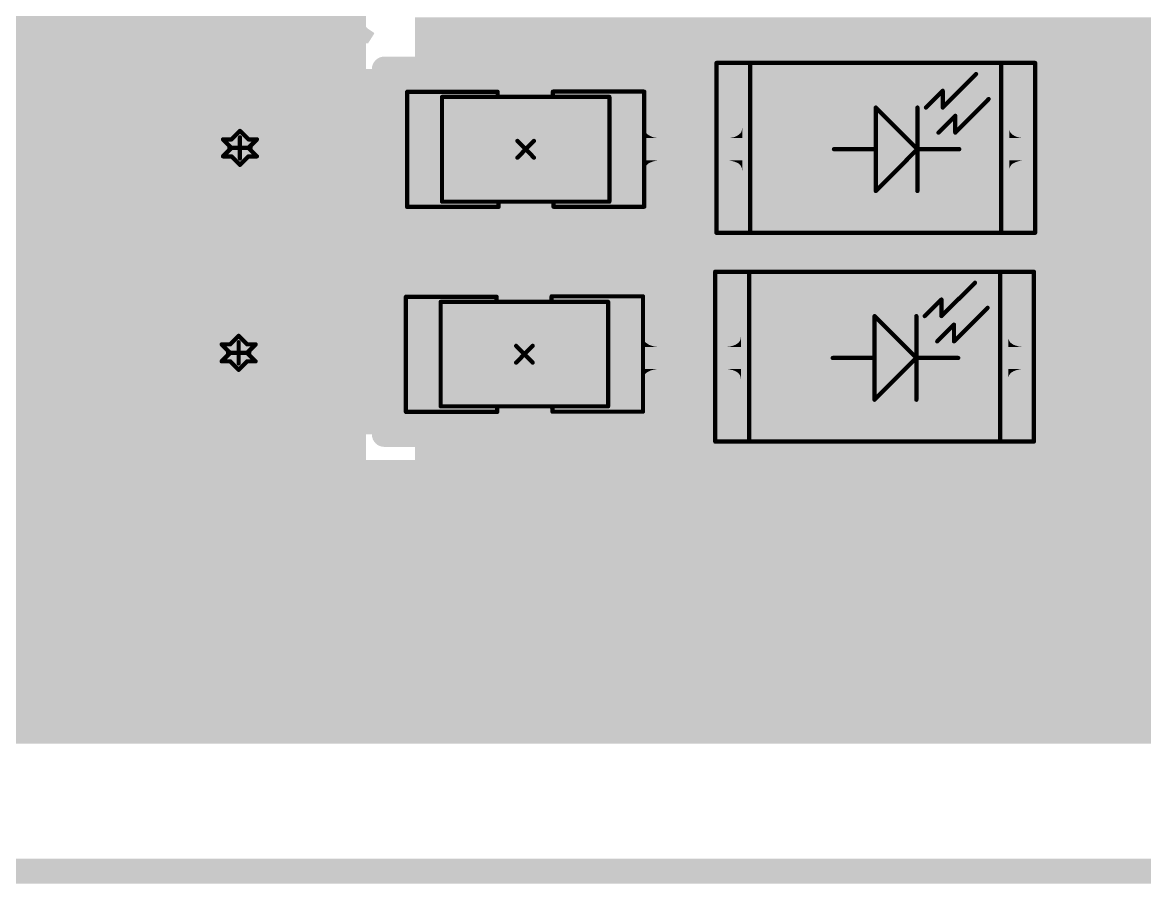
# Model space of a CAD drawing. Header units: millimetres. Extents: x -0.19 to 3.91, y -0.06 to 2.26.
# Drawn here: x 0.397 to 0.925, y -0.006 to 0.4 of the extents above; entities that cross this region are included whole.
import ezdxf

# ---------------------------------------------------------------- set-up
doc = ezdxf.new("R2010")
doc.units = ezdxf.units.MM
doc.layers.get('0').update_dxf_attribs({"linetype": 'CONTINUOUS', "lineweight": 0})
for name, color, linetype, lineweight in [('PCB_KUR_GBL', 10, 'CONTINUOUS', 0), ('PCB_KUR_GD1', 40, 'CONTINUOUS', 0), ('PCB_KUR_GG1', 56, 'CONTINUOUS', 0), ('PCB_KUR_GKO', 130, 'CONTINUOUS', 0), ('PCB_KUR_GM15', 210, 'CONTINUOUS', 0), ('PCB_KUR_GM2', 216, 'CONTINUOUS', 0), ('PCB_KUR_GPT', 8, 'CONTINUOUS', 0), ('PCB_KUR_GTL', 30, 'CONTINUOUS', 0), ('PCB_KUR_GTO', 163, 'CONTINUOUS', 0), ('PCB_KUR_GTP', 254, 'CONTINUOUS', 0), ('PCB_KUR_GTS', 254, 'CONTINUOUS', 0), ('PCB_KUR_TXT', 254, 'CONTINUOUS', 0)]:
    doc.layers.add(name, color=color, linetype=linetype, lineweight=lineweight)

# ---------------------------------------------------------------- blocks, each defined once
blk = doc.blocks.new('ROUND_16')
h = blk.add_hatch(color=256)
edge = h.paths.add_edge_path(flags=0)
edge.add_arc((0, 0), 0.008, 0, 360)
blk = doc.blocks.new('ROUND_25')
h = blk.add_hatch(color=256)
edge = h.paths.add_edge_path(flags=0)
edge.add_arc((0, 0), 0.001, 0, 360)
blk = doc.blocks.new('CUSTOM_5')
for points in [[(-0.02152, 0.02613), (-0.02114, 0.02664), (0.02142, 0.02613), (0.02126, 0.02664)], [(-0.02114, 0.02664), (-0.02074, 0.02716), (0.02126, 0.02664), (0.02057, 0.02716)], [(-0.02074, 0.02716), (-0.0199, 0.02742), (0.02057, 0.02716), (0.02023, 0.02742)], [(-0.0199, 0.02742), (-0.0195, 0.02755), (0.02023, 0.02742), (0.0195, 0.02755)], [(-0.02165, 0.0254), (-0.02152, 0.02613), (0.02165, 0.0254), (0.02142, 0.02613)], [(-0.02165, -0.0254), (-0.02165, 0.0254), (0.02165, -0.0254), (0.02165, 0.0254)], [(-0.02142, -0.02613), (-0.02165, -0.0254), (0.02152, -0.02613), (0.02165, -0.0254)], [(-0.02126, -0.02664), (-0.02142, -0.02613), (0.02114, -0.02664), (0.02152, -0.02613)], [(-0.02057, -0.02716), (-0.02126, -0.02664), (0.02074, -0.02716), (0.02114, -0.02664)], [(-0.02023, -0.02742), (-0.02057, -0.02716), (0.0199, -0.02742), (0.02074, -0.02716)], [(-0.0195, -0.02755), (-0.02023, -0.02742), (0.0195, -0.02755), (0.0199, -0.02742)]]:
    blk.add_solid(points)
blk = doc.blocks.new('CUSTOM_60')
for points in [[(-0.02153, 0.02605), (-0.01951, 0.0275), (0.02143, 0.02605), (0.01967, 0.0275)], [(-0.01951, 0.0275), (-0.01894, 0.02792), (0.01967, 0.0275), (0.0188, 0.02792)], [(-0.01894, 0.02792), (-0.01652, 0.02887), (0.0188, 0.02792), (0.01678, 0.02887)], [(-0.01652, 0.02887), (-0.01597, 0.02909), (0.01678, 0.02887), (0.01566, 0.02909)], [(-0.01597, 0.02909), (-0.01288, 0.02948), (0.01566, 0.02909), (0.01365, 0.02948)], [(-0.01288, 0.02948), (-0.0128, 0.02949), (0.01365, 0.02948), (0.01336, 0.02949)], [(-0.0128, 0.02951), (-0.0128, 0.02955), (0.0128, 0.02951), (0.0128, 0.02955)], [(-0.0128, 0.02949), (-0.0128, 0.02951), (0.01336, 0.02949), (0.0128, 0.02951)], [(-0.02495, 0.02071), (-0.02391, 0.02288), (0.02487, 0.02071), (0.02401, 0.02288)], [(-0.02391, 0.02288), (-0.02358, 0.0236), (0.02401, 0.02288), (0.02349, 0.0236)], [(-0.02358, 0.0236), (-0.02201, 0.02547), (0.02349, 0.0236), (0.02213, 0.02547)], [(-0.02201, 0.02547), (-0.02153, 0.02605), (0.02213, 0.02547), (0.02143, 0.02605)], [(-0.0256, 0.01675), (-0.02557, 0.01758), (0.0256, 0.01675), (0.02549, 0.01758)], [(-0.0256, 0.0167), (-0.0256, 0.01675), (0.0256, 0.0167), (0.0256, 0.01675)], [(-0.0256, -0.0167), (-0.0256, 0.0167), (0.0256, -0.0167), (0.0256, 0.0167)], [(-0.02557, 0.01758), (-0.02511, 0.01992), (0.02549, 0.01758), (0.02519, 0.01992)], [(-0.02511, 0.01992), (-0.02495, 0.02071), (0.02519, 0.01992), (0.02487, 0.02071)], [(-0.0256, -0.01675), (-0.0256, -0.0167), (0.0256, -0.01675), (0.0256, -0.0167)], [(-0.02549, -0.0176), (-0.0256, -0.01675), (0.02557, -0.0176), (0.0256, -0.01675)], [(-0.02519, -0.01992), (-0.02549, -0.0176), (0.02511, -0.01992), (0.02557, -0.0176)], [(-0.02486, -0.02073), (-0.02519, -0.01992), (0.02495, -0.02073), (0.02511, -0.01992)], [(-0.024, -0.02288), (-0.02486, -0.02073), (0.02392, -0.02288), (0.02495, -0.02073)], [(-0.02347, -0.02361), (-0.024, -0.02288), (0.02358, -0.02361), (0.02392, -0.02288)], [(-0.02212, -0.02546), (-0.02347, -0.02361), (0.02203, -0.02546), (0.02358, -0.02361)], [(-0.02139, -0.02607), (-0.02212, -0.02546), (0.02153, -0.02607), (0.02203, -0.02546)], [(-0.01966, -0.0275), (-0.02139, -0.02607), (0.01955, -0.0275), (0.02153, -0.02607)], [(-0.01872, -0.02794), (-0.01966, -0.0275), (0.01894, -0.02794), (0.01955, -0.0275)], [(-0.01677, -0.02886), (-0.01872, -0.02794), (0.0166, -0.02886), (0.01894, -0.02794)], [(-0.01546, -0.02911), (-0.01677, -0.02886), (0.01597, -0.02911), (0.0166, -0.02886)], [(-0.01363, -0.02946), (-0.01546, -0.02911), (0.01316, -0.02946), (0.01597, -0.02911)], [(-0.0128, -0.02949), (-0.01363, -0.02946), (0.01295, -0.02949), (0.01316, -0.02946)], [(-0.0128, -0.02951), (-0.0128, -0.02949), (0.0128, -0.02951), (0.01295, -0.02949)], [(-0.0128, -0.02955), (-0.0128, -0.02951), (0.0128, -0.02955), (0.0128, -0.02951)]]:
    blk.add_solid(points)
blk = doc.blocks.new('ROUND_3')
h = blk.add_hatch(color=256)
edge = h.paths.add_edge_path(flags=0)
edge.add_arc((0, 0), 0.0059, 0, 360)
blk = doc.blocks.new('ROUND_8')
h = blk.add_hatch(color=256)
edge = h.paths.add_edge_path(flags=0)
edge.add_arc((0, 0), 0.005, 0, 360)
blk = doc.blocks.new('CUSTOM_20')
for points in [[(-0.02365, 0.0254), (-0.02352, 0.02643), (0.02365, 0.0254), (0.02342, 0.02643)], [(-0.02352, 0.02643), (-0.02314, 0.02717), (0.02342, 0.02643), (0.02325, 0.02717)], [(-0.02314, 0.02717), (-0.0227, 0.02804), (0.02325, 0.02717), (0.02257, 0.02804)], [(-0.0227, 0.02804), (-0.02198, 0.0286), (0.02257, 0.02804), (0.02214, 0.0286)], [(-0.02198, 0.0286), (-0.02127, 0.02915), (0.02214, 0.0286), (0.02105, 0.02915)], [(-0.02127, 0.02915), (-0.02008, 0.02942), (0.02105, 0.02915), (0.02053, 0.02942)], [(-0.02008, 0.02942), (-0.0195, 0.02955), (0.02053, 0.02942), (0.0195, 0.02955)], [(-0.02364, 0.02508), (-0.02365, 0.0254), (0.02364, 0.02508), (0.02365, 0.0254)], [(-0.0236, 0.02476), (-0.02364, 0.02508), (0.0236, 0.02476), (0.02364, 0.02508)], [(-0.0236, -0.02476), (-0.0236, 0.02476), (0.0236, -0.02476), (0.0236, 0.02476)], [(-0.02365, -0.0254), (-0.02364, -0.02508), (0.02365, -0.0254), (0.02364, -0.02508)], [(-0.02342, -0.02643), (-0.02365, -0.0254), (0.02352, -0.02643), (0.02365, -0.0254)], [(-0.02364, -0.02508), (-0.0236, -0.02476), (0.02364, -0.02508), (0.0236, -0.02476)], [(-0.02325, -0.02717), (-0.02342, -0.02643), (0.02314, -0.02717), (0.02352, -0.02643)], [(-0.02257, -0.02804), (-0.02325, -0.02717), (0.0227, -0.02804), (0.02314, -0.02717)], [(-0.02214, -0.0286), (-0.02257, -0.02804), (0.02198, -0.0286), (0.0227, -0.02804)], [(-0.02105, -0.02915), (-0.02214, -0.0286), (0.02127, -0.02915), (0.02198, -0.0286)], [(-0.02053, -0.02942), (-0.02105, -0.02915), (0.02008, -0.02942), (0.02127, -0.02915)], [(-0.0195, -0.02955), (-0.02053, -0.02942), (0.0195, -0.02955), (0.02008, -0.02942)]]:
    blk.add_solid(points)
blk = doc.blocks.new('CUSTOM_74')
for points in [[(-0.02033, 0.03162), (-0.0199, 0.03188), (0.02048, 0.03162), (0.0198, 0.03188)], [(-0.0199, 0.03188), (-0.01681, 0.03293), (0.0198, 0.03188), (0.01706, 0.03293)], [(-0.01681, 0.03293), (-0.01644, 0.03306), (0.01706, 0.03293), (0.0162, 0.03306)], [(-0.01644, 0.03306), (-0.0128, 0.03345), (0.0162, 0.03306), (0.01352, 0.03345)], [(-0.0128, 0.03348), (-0.0128, 0.03355), (0.0128, 0.03348), (0.0128, 0.03355)], [(-0.0128, 0.03347), (-0.0128, 0.03348), (0.01344, 0.03347), (0.0128, 0.03348)], [(-0.0128, 0.03345), (-0.0128, 0.03347), (0.01352, 0.03345), (0.01344, 0.03347)], [(-0.02771, 0.0244), (-0.02599, 0.02697), (0.02765, 0.0244), (0.02608, 0.02697)], [(-0.02599, 0.02697), (-0.02568, 0.02744), (0.02608, 0.02697), (0.02562, 0.02744)], [(-0.02568, 0.02744), (-0.02343, 0.0296), (0.02562, 0.02744), (0.02353, 0.0296)], [(-0.02343, 0.0296), (-0.02303, 0.02998), (0.02353, 0.0296), (0.02296, 0.02998)], [(-0.02303, 0.02998), (-0.02033, 0.03162), (0.02296, 0.02998), (0.02048, 0.03162)], [(-0.02903, 0.02099), (-0.02792, 0.02385), (0.02898, 0.02099), (0.02799, 0.02385)], [(-0.02792, 0.02385), (-0.02771, 0.0244), (0.02799, 0.02385), (0.02765, 0.0244)], [(-0.0296, 0.01675), (-0.02959, 0.01737), (0.0296, 0.01675), (0.02953, 0.01737)], [(-0.0296, 0.0167), (-0.0296, 0.01675), (0.0296, 0.0167), (0.0296, 0.01675)], [(-0.0296, -0.0167), (-0.0296, 0.0167), (0.0296, -0.0167), (0.0296, 0.0167)], [(-0.02959, 0.01737), (-0.02912, 0.02039), (0.02953, 0.01737), (0.02919, 0.02039)], [(-0.02912, 0.02039), (-0.02903, 0.02099), (0.02919, 0.02039), (0.02898, 0.02099)], [(-0.0296, -0.01675), (-0.0296, -0.0167), (0.0296, -0.01675), (0.0296, -0.0167)], [(-0.02953, -0.01737), (-0.0296, -0.01675), (0.02959, -0.01737), (0.0296, -0.01675)], [(-0.02919, -0.02039), (-0.02953, -0.01737), (0.02912, -0.02039), (0.02959, -0.01737)], [(-0.02898, -0.02099), (-0.02919, -0.02039), (0.02903, -0.02099), (0.02912, -0.02039)], [(-0.02799, -0.02385), (-0.02898, -0.02099), (0.02792, -0.02385), (0.02903, -0.02099)], [(-0.02765, -0.0244), (-0.02799, -0.02385), (0.02771, -0.0244), (0.02792, -0.02385)], [(-0.02608, -0.02697), (-0.02765, -0.0244), (0.026, -0.02697), (0.02771, -0.0244)], [(-0.02562, -0.02745), (-0.02608, -0.02697), (0.02568, -0.02745), (0.026, -0.02697)], [(-0.02353, -0.0296), (-0.02562, -0.02745), (0.02343, -0.0296), (0.02568, -0.02745)], [(-0.02296, -0.02998), (-0.02353, -0.0296), (0.02303, -0.02998), (0.02343, -0.0296)], [(-0.02048, -0.03162), (-0.02296, -0.02998), (0.02034, -0.03162), (0.02303, -0.02998)], [(-0.0198, -0.03188), (-0.02048, -0.03162), (0.0199, -0.03188), (0.02034, -0.03162)], [(-0.01706, -0.03293), (-0.0198, -0.03188), (0.01682, -0.03293), (0.0199, -0.03188)], [(-0.01618, -0.03306), (-0.01706, -0.03293), (0.01644, -0.03306), (0.01682, -0.03293)], [(-0.0135, -0.03346), (-0.01618, -0.03306), (0.0128, -0.03346), (0.01644, -0.03306)], [(-0.01344, -0.03347), (-0.0135, -0.03346), (0.0128, -0.03347), (0.0128, -0.03346)], [(-0.0128, -0.03348), (-0.01344, -0.03347), (0.0128, -0.03348), (0.0128, -0.03347)], [(-0.0128, -0.03355), (-0.0128, -0.03348), (0.0128, -0.03355), (0.0128, -0.03348)]]:
    blk.add_solid(points)

msp = doc.modelspace()

# ---------------------------------------------------------------- linework, layer by layer
at = {"layer": 'PCB_KUR_GBL'}
for points in [[(0.244, 0.246), (0.244, 0.413), (0.559, 0.246), (0.559, 0.413)], [(0.582, 0.3982), (0.582, 0.402), (1.7135, 0.3982), (1.7226, 0.402)], [(0.582, 0.3922), (0.582, 0.3982), (1.7057, 0.3922), (1.7135, 0.3982)], [(0.582, 0.3844), (0.582, 0.3922), (1.6997, 0.3844), (1.7057, 0.3922)], [(0.582, 0.3753), (0.582, 0.3844), (1.6959, 0.3753), (1.6997, 0.3844)], [(0.582, 0.3656), (0.582, 0.3753), (1.6947, 0.3656), (1.6959, 0.3753)], [(0.582, 0.3558), (0.582, 0.3656), (1.6959, 0.3558), (1.6947, 0.3656)], [(0.582, 0.3467), (0.582, 0.3558), (1.6997, 0.3467), (1.6959, 0.3558)], [(0.582, 0.3389), (0.582, 0.3467), (1.7057, 0.3389), (1.6997, 0.3467)], [(0.582, 0.3329), (0.582, 0.3389), (1.7135, 0.3329), (1.7057, 0.3389)], [(0.582, 0.3291), (0.582, 0.3329), (1.7226, 0.3291), (1.7135, 0.3329)], [(0.582, 0.3278), (0.582, 0.3291), (1.7324, 0.3278), (1.7226, 0.3291)], [(0.582, 0.1837), (0.582, 0.3278), (2.2638, 0.1837), (2.2638, 0.3278)], [(0.351, 0.139), (0.244, 0.246), (0.559, 0.139), (0.559, 0.246)], [(0.582, 0.1822), (0.582, 0.1837), (1.3307, 0.1822), (1.342, 0.1837)], [(0.582, 0.1778), (0.582, 0.1822), (1.3202, 0.1778), (1.3307, 0.1822)], [(0.582, 0.1709), (0.582, 0.1778), (1.3111, 0.1709), (1.3202, 0.1778)], [(0.582, 0.1618), (0.582, 0.1709), (1.3042, 0.1618), (1.3111, 0.1709)], [(0.582, 0.1513), (0.582, 0.1618), (1.2998, 0.1513), (1.3042, 0.1618)], [(0.582, 0.14), (0.582, 0.1513), (1.2983, 0.14), (1.2998, 0.1513)], [(0.582, 0.1287), (0.582, 0.14), (1.2998, 0.1287), (1.2983, 0.14)], [(0.582, 0.1182), (0.582, 0.1287), (1.3042, 0.1182), (1.2998, 0.1287)], [(0.582, 0.1091), (0.582, 0.1182), (1.3111, 0.1091), (1.3042, 0.1182)], [(0.582, 0.1034), (0.582, 0.1091), (1.3185, 0.1034), (1.3111, 0.1091)], [(0.582, 0.0984), (0.582, 0.1034), (1.3168, 0.0984), (1.3185, 0.1034)]]:
    msp.add_solid(points, dxfattribs=at)
at = {"layer": 'PCB_KUR_GD1', "lineweight": 211, "const_width": 0.002}
for points in [[(0.4996, 0.3485), (0.4956, 0.3445)], [(0.5036, 0.3445), (0.4996, 0.3485)], [(0.4956, 0.3445), (0.4916, 0.3445)], [(0.4916, 0.3445), (0.4956, 0.3405)], [(0.5036, 0.3405), (0.5076, 0.3445)], [(0.5076, 0.3445), (0.5036, 0.3445)], [(0.4956, 0.3405), (0.4916, 0.3365)], [(0.5076, 0.3365), (0.5036, 0.3405)], [(0.4916, 0.3365), (0.4956, 0.3365)], [(0.4956, 0.3365), (0.4996, 0.3325)], [(0.4996, 0.3325), (0.5036, 0.3365)], [(0.5036, 0.3365), (0.5076, 0.3365)], [(0.495, 0.248), (0.491, 0.248)], [(0.491, 0.248), (0.495, 0.244)], [(0.499, 0.252), (0.495, 0.248)], [(0.503, 0.248), (0.499, 0.252)], [(0.503, 0.244), (0.507, 0.248)], [(0.507, 0.248), (0.503, 0.248)], [(0.495, 0.244), (0.491, 0.24)], [(0.507, 0.24), (0.503, 0.244)], [(0.491, 0.24), (0.495, 0.24)], [(0.495, 0.24), (0.499, 0.236)], [(0.499, 0.236), (0.503, 0.24)], [(0.503, 0.24), (0.507, 0.24)]]:
    msp.add_lwpolyline(points, dxfattribs=at)
at = {"layer": 'PCB_KUR_GG1', "lineweight": 211, "const_width": 0.002}
for points in [[(0.4996, 0.3355), (0.4996, 0.3455)], [(0.4946, 0.3405), (0.5046, 0.3405)], [(0.499, 0.239), (0.499, 0.249)], [(0.494, 0.244), (0.504, 0.244)]]:
    msp.add_lwpolyline(points, dxfattribs=at)
at = {"layer": 'PCB_KUR_GKO', "lineweight": 211, "const_width": 0.0118}
msp.add_lwpolyline([(0, 0), (2.3622, 0)], dxfattribs=at)
at = {"layer": 'PCB_KUR_GM15', "lineweight": 211, "const_width": 0.002}
for points in [[(0.5947, 0.3152), (0.5947, 0.3645)], [(0.5947, 0.3645), (0.6735, 0.3645)], [(0.6735, 0.3152), (0.6735, 0.3645)], [(0.6302, 0.3438), (0.638, 0.3359)], [(0.6302, 0.3359), (0.638, 0.3438)], [(0.5947, 0.3152), (0.6735, 0.3152)], [(0.5941, 0.268), (0.6729, 0.268)], [(0.5941, 0.2188), (0.5941, 0.268)], [(0.6729, 0.2188), (0.6729, 0.268)], [(0.6296, 0.2394), (0.6374, 0.2473)], [(0.6296, 0.2473), (0.6374, 0.2394)], [(0.5941, 0.2188), (0.6729, 0.2188)]]:
    msp.add_lwpolyline(points, dxfattribs=at)
at = {"layer": 'PCB_KUR_GM2', "lineweight": 211, "const_width": 0.002}
for points in [[(0.7239, 0.3805), (0.8739, 0.3805)], [(0.7239, 0.3005), (0.7239, 0.3805)], [(0.7398, 0.3005), (0.7398, 0.3805)], [(0.8579, 0.3005), (0.8579, 0.3805)], [(0.8739, 0.3005), (0.8739, 0.3805)], [(0.8304, 0.3595), (0.8461, 0.3753)], [(0.5783, 0.3127), (0.5783, 0.3669)], [(0.5783, 0.3669), (0.6209, 0.3669)], [(0.5947, 0.3152), (0.5947, 0.3645)], [(0.5947, 0.3645), (0.6735, 0.3645)], [(0.6209, 0.3651), (0.6209, 0.3669)], [(0.6209, 0.3651), (0.6211, 0.3651)], [(0.6469, 0.3647), (0.6469, 0.367)], [(0.647, 0.367), (0.6897, 0.367)], [(0.6735, 0.3152), (0.6735, 0.3645)], [(0.6899, 0.3128), (0.6899, 0.367)], [(0.8225, 0.3595), (0.8304, 0.3674)], [(0.8304, 0.3595), (0.8304, 0.3674)], [(0.8363, 0.3477), (0.852, 0.3635)], [(0.7989, 0.3595), (0.8185, 0.3399)], [(0.7989, 0.3202), (0.7989, 0.3595)], [(0.8185, 0.3202), (0.8185, 0.3595)], [(0.8284, 0.3477), (0.8363, 0.3556)], [(0.8363, 0.3477), (0.8363, 0.3556)], [(0.7792, 0.3399), (0.7989, 0.3399)], [(0.7989, 0.3202), (0.8185, 0.3399)], [(0.8185, 0.3399), (0.8382, 0.3399)], [(0.5783, 0.3127), (0.5785, 0.3127)], [(0.5785, 0.3127), (0.6212, 0.3127)], [(0.5947, 0.3152), (0.6735, 0.3152)], [(0.6213, 0.3127), (0.6213, 0.315)], [(0.6472, 0.3128), (0.6472, 0.3146)], [(0.6472, 0.3128), (0.6899, 0.3128)], [(0.7239, 0.3005), (0.8739, 0.3005)], [(0.7233, 0.2822), (0.8733, 0.2822)], [(0.7233, 0.2022), (0.7233, 0.2822)], [(0.7393, 0.2022), (0.7393, 0.2822)], [(0.8574, 0.2022), (0.8574, 0.2822)], [(0.8733, 0.2022), (0.8733, 0.2822)], [(0.8298, 0.2613), (0.8456, 0.277)], [(0.5777, 0.2162), (0.5777, 0.2704)], [(0.5777, 0.2704), (0.6204, 0.2704)], [(0.6204, 0.2687), (0.6204, 0.2704)], [(0.6463, 0.2683), (0.6463, 0.2706)], [(0.6464, 0.2706), (0.6891, 0.2706)], [(0.6891, 0.2706), (0.6893, 0.2706)], [(0.6893, 0.2163), (0.6893, 0.2706)], [(0.8219, 0.2613), (0.8298, 0.2691)], [(0.8298, 0.2613), (0.8298, 0.2691)], [(0.5941, 0.268), (0.6729, 0.268)], [(0.5941, 0.2188), (0.5941, 0.268)], [(0.6729, 0.2188), (0.6729, 0.268)], [(0.8357, 0.2494), (0.8515, 0.2652)], [(0.7983, 0.2613), (0.818, 0.2416)], [(0.7983, 0.2219), (0.7983, 0.2613)], [(0.818, 0.2219), (0.818, 0.2613)], [(0.8278, 0.2494), (0.8357, 0.2573)], [(0.8357, 0.2494), (0.8357, 0.2573)], [(0.7786, 0.2416), (0.7983, 0.2416)], [(0.7983, 0.2219), (0.818, 0.2416)], [(0.818, 0.2416), (0.8377, 0.2416)], [(0.5779, 0.2162), (0.6206, 0.2162)], [(0.5941, 0.2188), (0.6729, 0.2188)], [(0.6207, 0.2162), (0.6207, 0.2185)], [(0.6465, 0.2181), (0.6467, 0.2181)], [(0.6467, 0.2163), (0.6467, 0.2181)], [(0.6467, 0.2163), (0.6893, 0.2163)], [(0.7233, 0.2022), (0.8733, 0.2022)]]:
    msp.add_lwpolyline(points, dxfattribs=at)
at = {"layer": 'PCB_KUR_GTL', "lineweight": 211}
for points, const_width in [([(0.6709, 0.3399), (0.7615, 0.3399)], 0.01), ([(0.8363, 0.3399), (0.9576, 0.3399)], 0.01), ([(0.5984, 0.244), (0.5991, 0.2434)], 0.0118), ([(0.668, 0.2434), (0.6698, 0.2416)], 0.01), ([(0.6698, 0.2416), (0.7609, 0.2416)], 0.01), ([(0.8357, 0.2416), (0.9873, 0.2416)], 0.01)]:
    msp.add_lwpolyline(points, dxfattribs=dict(at, const_width=const_width))
at = {"layer": 'PCB_KUR_GTL'}
for points in [[(0.02968, 0.3968), (0.0297, 0.4204), (0.5596, 0.3968), (0.53597, 0.4204)], [(0.02968, 0.3947), (0.02968, 0.3968), (0.5627, 0.3947), (0.5596, 0.3968)], [(0.02968, 0.3943), (0.02968, 0.3947), (0.5628, 0.3943), (0.5627, 0.3947)], [(0.02968, 0.3897), (0.02968, 0.3943), (0.5599, 0.3897), (0.5628, 0.3943)], [(0.02967, 0.3823), (0.02968, 0.3862), (0.4699, 0.3823), (0.4725, 0.3862)], [(0.02968, 0.3888), (0.02968, 0.3897), (0.4764, 0.3888), (0.481, 0.3897)], [(0.02968, 0.3897), (0.02968, 0.3897), (0.481, 0.3897), (0.5599, 0.3897)], [(0.02968, 0.3862), (0.02968, 0.3888), (0.4725, 0.3862), (0.4764, 0.3888)], [(0.02967, 0.3776), (0.02967, 0.3823), (0.469, 0.3776), (0.4699, 0.3823)], [(0.02955, 0.2091), (0.02967, 0.3776), (0.469, 0.2091), (0.469, 0.3776)], [(0.481, 0.3741), (0.481, 0.3776), (0.6338, 0.3741), (0.6303, 0.3776)], [(0.481, 0.258), (0.481, 0.3741), (0.6338, 0.258), (0.6338, 0.3741)], [(0.69011, 0.3489), (0.69011, 0.34973), (0.6902, 0.3489), (0.69011, 0.34973)], [(0.69011, 0.348), (0.69011, 0.3489), (0.6905, 0.348), (0.6902, 0.3489)], [(0.7356, 0.348), (0.7359, 0.3489), (0.736, 0.348), (0.736, 0.3489)], [(0.7359, 0.3489), (0.736, 0.34973), (0.736, 0.3489), (0.736, 0.34973)], [(0.86171, 0.3489), (0.86171, 0.34973), (0.8618, 0.3489), (0.86171, 0.34973)], [(0.86171, 0.348), (0.86171, 0.3489), (0.8621, 0.348), (0.8618, 0.3489)], [(0.69011, 0.3473), (0.69011, 0.348), (0.691, 0.3473), (0.6905, 0.348)], [(0.69011, 0.3467), (0.69011, 0.3473), (0.6917, 0.3467), (0.691, 0.3473)], [(0.69011, 0.3461), (0.69011, 0.3467), (0.6927, 0.3461), (0.6917, 0.3467)], [(0.69011, 0.3456), (0.69011, 0.3461), (0.6938, 0.3456), (0.6927, 0.3461)], [(0.69011, 0.3453), (0.69011, 0.3456), (0.6951, 0.3453), (0.6938, 0.3456)], [(0.69011, 0.3451), (0.69011, 0.3453), (0.6966, 0.3451), (0.6951, 0.3453)], [(0.69011, 0.3449), (0.69011, 0.3451), (0.6983, 0.3449), (0.6966, 0.3451)], [(0.69011, 0.3349), (0.69011, 0.3449), (0.7002, 0.3349), (0.7002, 0.3449)], [(0.69011, 0.3449), (0.69011, 0.3449), (0.7002, 0.3449), (0.6983, 0.3449)], [(0.7259, 0.3349), (0.7259, 0.3449), (0.736, 0.3349), (0.736, 0.3449)], [(0.7278, 0.3449), (0.7295, 0.3451), (0.736, 0.3449), (0.736, 0.3451)], [(0.7295, 0.3451), (0.731, 0.3453), (0.736, 0.3451), (0.736, 0.3453)], [(0.731, 0.3453), (0.7324, 0.3456), (0.736, 0.3453), (0.736, 0.3456)], [(0.7324, 0.3456), (0.7335, 0.3461), (0.736, 0.3456), (0.736, 0.3461)], [(0.7335, 0.3461), (0.7344, 0.3467), (0.736, 0.3461), (0.736, 0.3467)], [(0.7344, 0.3467), (0.7351, 0.3473), (0.736, 0.3467), (0.736, 0.3473)], [(0.7351, 0.3473), (0.7356, 0.348), (0.736, 0.3473), (0.736, 0.348)], [(0.86171, 0.3473), (0.86171, 0.348), (0.8626, 0.3473), (0.8621, 0.348)], [(0.86171, 0.3467), (0.86171, 0.3473), (0.8633, 0.3467), (0.8626, 0.3473)], [(0.86171, 0.3461), (0.86171, 0.3467), (0.8643, 0.3461), (0.8633, 0.3467)], [(0.86171, 0.3456), (0.86171, 0.3461), (0.8654, 0.3456), (0.8643, 0.3461)], [(0.86171, 0.3453), (0.86171, 0.3456), (0.8667, 0.3453), (0.8654, 0.3456)], [(0.86171, 0.3451), (0.86171, 0.3453), (0.8682, 0.3451), (0.8667, 0.3453)], [(0.86171, 0.3449), (0.86171, 0.3451), (0.8699, 0.3449), (0.8682, 0.3451)], [(0.86171, 0.3349), (0.86171, 0.3449), (0.8718, 0.3349), (0.8718, 0.3449)], [(0.86171, 0.3449), (0.86171, 0.3449), (0.8718, 0.3449), (0.8699, 0.3449)], [(0.69011, 0.3348), (0.69011, 0.3349), (0.6983, 0.3348), (0.7002, 0.3349)], [(0.69011, 0.3347), (0.69011, 0.3348), (0.6966, 0.3347), (0.6983, 0.3348)], [(0.69011, 0.3344), (0.69011, 0.3347), (0.6951, 0.3344), (0.6966, 0.3347)], [(0.69011, 0.334), (0.69011, 0.3344), (0.6938, 0.334), (0.6951, 0.3344)], [(0.69011, 0.3336), (0.69011, 0.334), (0.6927, 0.3336), (0.6938, 0.334)], [(0.69011, 0.3331), (0.69011, 0.3336), (0.6917, 0.3331), (0.6927, 0.3336)], [(0.69011, 0.3324), (0.69011, 0.3331), (0.691, 0.3324), (0.6917, 0.3331)], [(0.7278, 0.3348), (0.7259, 0.3349), (0.736, 0.3348), (0.736, 0.3349)], [(0.7295, 0.3347), (0.7278, 0.3348), (0.736, 0.3347), (0.736, 0.3348)], [(0.731, 0.3344), (0.7295, 0.3347), (0.736, 0.3344), (0.736, 0.3347)], [(0.7324, 0.334), (0.731, 0.3344), (0.736, 0.334), (0.736, 0.3344)], [(0.7335, 0.3336), (0.7324, 0.334), (0.736, 0.3336), (0.736, 0.334)], [(0.7344, 0.3331), (0.7335, 0.3336), (0.736, 0.3331), (0.736, 0.3336)], [(0.7351, 0.3324), (0.7344, 0.3331), (0.736, 0.3324), (0.736, 0.3331)], [(0.86171, 0.3348), (0.86171, 0.3349), (0.8699, 0.3348), (0.8718, 0.3349)], [(0.86171, 0.3347), (0.86171, 0.3348), (0.8682, 0.3347), (0.8699, 0.3348)], [(0.86171, 0.3344), (0.86171, 0.3347), (0.8667, 0.3344), (0.8682, 0.3347)], [(0.86171, 0.334), (0.86171, 0.3344), (0.8654, 0.334), (0.8667, 0.3344)], [(0.86171, 0.3336), (0.86171, 0.334), (0.8643, 0.3336), (0.8654, 0.334)], [(0.86171, 0.3331), (0.86171, 0.3336), (0.8633, 0.3331), (0.8643, 0.3336)], [(0.86171, 0.3324), (0.86171, 0.3331), (0.8626, 0.3324), (0.8633, 0.3331)], [(0.69011, 0.3316), (0.69011, 0.3324), (0.6905, 0.3316), (0.691, 0.3324)], [(0.69011, 0.3308), (0.69011, 0.3316), (0.6902, 0.3308), (0.6905, 0.3316)], [(0.69011, 0.32988), (0.69011, 0.3308), (0.69011, 0.32988), (0.6902, 0.3308)], [(0.7356, 0.3316), (0.7351, 0.3324), (0.736, 0.3316), (0.736, 0.3324)], [(0.7359, 0.3308), (0.7356, 0.3316), (0.736, 0.3308), (0.736, 0.3316)], [(0.73599, 0.32988), (0.7359, 0.3308), (0.736, 0.32988), (0.736, 0.3308)], [(0.73599, 0.32988), (0.73599, 0.32988), (0.73599, 0.32988), (0.736, 0.32988)], [(0.86171, 0.3316), (0.86171, 0.3324), (0.8621, 0.3316), (0.8626, 0.3324)], [(0.86171, 0.3308), (0.86171, 0.3316), (0.8618, 0.3308), (0.8621, 0.3316)], [(0.86171, 0.32988), (0.86171, 0.3308), (0.86171, 0.32988), (0.8618, 0.3308)], [(0.481, 0.257), (0.481, 0.258), (0.5931, 0.257), (0.5984, 0.258)], [(0.481, 0.2539), (0.481, 0.257), (0.5885, 0.2539), (0.5931, 0.257)], [(0.481, 0.2494), (0.481, 0.2539), (0.5855, 0.2494), (0.5885, 0.2539)], [(0.6038, 0.257), (0.5984, 0.258), (0.6338, 0.257), (0.6338, 0.258)], [(0.6084, 0.2539), (0.6038, 0.257), (0.6338, 0.2539), (0.6338, 0.257)], [(0.609, 0.2533), (0.6084, 0.2539), (0.6338, 0.2533), (0.6338, 0.2539)], [(0.481, 0.244), (0.481, 0.2494), (0.5844, 0.244), (0.5855, 0.2494)], [(0.612, 0.2488), (0.609, 0.2533), (0.6338, 0.2488), (0.6338, 0.2533)], [(0.6131, 0.2434), (0.612, 0.2488), (0.6338, 0.2434), (0.6338, 0.2488)], [(0.68951, 0.2506), (0.68951, 0.25152), (0.6896, 0.2506), (0.68951, 0.25152)], [(0.68951, 0.2498), (0.68951, 0.2506), (0.6899, 0.2498), (0.6896, 0.2506)], [(0.68951, 0.249), (0.68951, 0.2498), (0.6904, 0.249), (0.6899, 0.2498)], [(0.68951, 0.2484), (0.68951, 0.249), (0.6912, 0.2484), (0.6904, 0.249)], [(0.68951, 0.2478), (0.68951, 0.2484), (0.6921, 0.2478), (0.6912, 0.2484)], [(0.7329, 0.2478), (0.7338, 0.2484), (0.7354, 0.2478), (0.7354, 0.2484)], [(0.7338, 0.2484), (0.7345, 0.249), (0.7354, 0.2484), (0.7354, 0.249)], [(0.7345, 0.249), (0.735, 0.2498), (0.7354, 0.249), (0.7354, 0.2498)], [(0.735, 0.2498), (0.7353, 0.2506), (0.7354, 0.2498), (0.7354, 0.2506)], [(0.7353, 0.2506), (0.7354, 0.25152), (0.7354, 0.2506), (0.7354, 0.25152)], [(0.86121, 0.2506), (0.86121, 0.25152), (0.8613, 0.2506), (0.86121, 0.25152)], [(0.86121, 0.2498), (0.86121, 0.2506), (0.8616, 0.2498), (0.8613, 0.2506)], [(0.86121, 0.249), (0.86121, 0.2498), (0.8621, 0.249), (0.8616, 0.2498)], [(0.86121, 0.2484), (0.86121, 0.249), (0.8628, 0.2484), (0.8621, 0.249)], [(0.86121, 0.2478), (0.86121, 0.2484), (0.8637, 0.2478), (0.8628, 0.2484)], [(0.481, 0.2386), (0.481, 0.244), (0.5855, 0.2386), (0.5844, 0.244)], [(0.612, 0.238), (0.6131, 0.2434), (0.6338, 0.238), (0.6338, 0.2434)], [(0.68951, 0.2474), (0.68951, 0.2478), (0.6932, 0.2474), (0.6921, 0.2478)], [(0.68951, 0.247), (0.68951, 0.2474), (0.6945, 0.247), (0.6932, 0.2474)], [(0.68951, 0.2468), (0.68951, 0.247), (0.696, 0.2468), (0.6945, 0.247)], [(0.68951, 0.2466), (0.68951, 0.2468), (0.6977, 0.2466), (0.696, 0.2468)], [(0.68951, 0.2366), (0.68951, 0.2466), (0.6997, 0.2366), (0.6997, 0.2466)], [(0.68951, 0.2466), (0.68951, 0.2466), (0.6997, 0.2466), (0.6977, 0.2466)], [(0.7253, 0.2366), (0.7253, 0.2466), (0.7354, 0.2366), (0.7354, 0.2466)], [(0.7272, 0.2466), (0.729, 0.2468), (0.7354, 0.2466), (0.7354, 0.2468)], [(0.729, 0.2468), (0.7305, 0.247), (0.7354, 0.2468), (0.7354, 0.247)], [(0.7305, 0.247), (0.7318, 0.2474), (0.7354, 0.247), (0.7354, 0.2474)], [(0.7318, 0.2474), (0.7329, 0.2478), (0.7354, 0.2474), (0.7354, 0.2478)], [(0.86121, 0.2474), (0.86121, 0.2478), (0.8648, 0.2474), (0.8637, 0.2478)], [(0.86121, 0.247), (0.86121, 0.2474), (0.8661, 0.247), (0.8648, 0.2474)], [(0.86121, 0.2468), (0.86121, 0.247), (0.8676, 0.2468), (0.8661, 0.247)], [(0.86121, 0.2466), (0.86121, 0.2468), (0.8694, 0.2466), (0.8676, 0.2468)], [(0.86121, 0.2366), (0.86121, 0.2466), (0.8713, 0.2366), (0.8713, 0.2466)], [(0.86121, 0.2466), (0.86121, 0.2466), (0.8713, 0.2466), (0.8694, 0.2466)], [(0.481, 0.2341), (0.481, 0.2386), (0.5885, 0.2341), (0.5855, 0.2386)], [(0.609, 0.2335), (0.612, 0.238), (0.6338, 0.2335), (0.6338, 0.238)], [(0.481, 0.2335), (0.481, 0.2341), (0.5891, 0.2335), (0.5885, 0.2341)], [(0.481, 0.2304), (0.481, 0.2335), (0.5937, 0.2304), (0.5891, 0.2335)], [(0.6044, 0.2304), (0.609, 0.2335), (0.6338, 0.2304), (0.6338, 0.2335)], [(0.68951, 0.2365), (0.68951, 0.2366), (0.6977, 0.2365), (0.6997, 0.2366)], [(0.68951, 0.2364), (0.68951, 0.2365), (0.696, 0.2364), (0.6977, 0.2365)], [(0.68951, 0.2361), (0.68951, 0.2364), (0.6945, 0.2361), (0.696, 0.2364)], [(0.68951, 0.2358), (0.68951, 0.2361), (0.6932, 0.2358), (0.6945, 0.2361)], [(0.68951, 0.2353), (0.68951, 0.2358), (0.6921, 0.2353), (0.6932, 0.2358)], [(0.68951, 0.2348), (0.68951, 0.2353), (0.6912, 0.2348), (0.6921, 0.2353)], [(0.68951, 0.2341), (0.68951, 0.2348), (0.6904, 0.2341), (0.6912, 0.2348)], [(0.68951, 0.2334), (0.68951, 0.2341), (0.6899, 0.2334), (0.6904, 0.2341)], [(0.68951, 0.2325), (0.68951, 0.2334), (0.6896, 0.2325), (0.6899, 0.2334)], [(0.68951, 0.23167), (0.68951, 0.2325), (0.68951, 0.23167), (0.6896, 0.2325)], [(0.7272, 0.2365), (0.7253, 0.2366), (0.7354, 0.2365), (0.7354, 0.2366)], [(0.729, 0.2364), (0.7272, 0.2365), (0.7354, 0.2364), (0.7354, 0.2365)], [(0.7305, 0.2361), (0.729, 0.2364), (0.7354, 0.2361), (0.7354, 0.2364)], [(0.7318, 0.2358), (0.7305, 0.2361), (0.7354, 0.2358), (0.7354, 0.2361)], [(0.7329, 0.2353), (0.7318, 0.2358), (0.7354, 0.2353), (0.7354, 0.2358)], [(0.7338, 0.2348), (0.7329, 0.2353), (0.7354, 0.2348), (0.7354, 0.2353)], [(0.7345, 0.2341), (0.7338, 0.2348), (0.7354, 0.2341), (0.7354, 0.2348)], [(0.735, 0.2334), (0.7345, 0.2341), (0.7354, 0.2334), (0.7354, 0.2341)], [(0.7353, 0.2325), (0.735, 0.2334), (0.73539, 0.2325), (0.7354, 0.2334)], [(0.73539, 0.23167), (0.7353, 0.2325), (0.73539, 0.23167), (0.73539, 0.2325)], [(0.86121, 0.2365), (0.86121, 0.2366), (0.8694, 0.2365), (0.8713, 0.2366)], [(0.86121, 0.2364), (0.86121, 0.2365), (0.8676, 0.2364), (0.8694, 0.2365)], [(0.86121, 0.2361), (0.86121, 0.2364), (0.8661, 0.2361), (0.8676, 0.2364)], [(0.86121, 0.2358), (0.86121, 0.2361), (0.8648, 0.2358), (0.8661, 0.2361)], [(0.86121, 0.2353), (0.86121, 0.2358), (0.8637, 0.2353), (0.8648, 0.2358)], [(0.86121, 0.2348), (0.86121, 0.2353), (0.8628, 0.2348), (0.8637, 0.2353)], [(0.86121, 0.2341), (0.86121, 0.2348), (0.8621, 0.2341), (0.8628, 0.2348)], [(0.86121, 0.2334), (0.86121, 0.2341), (0.8616, 0.2334), (0.8621, 0.2341)], [(0.86121, 0.2325), (0.86121, 0.2334), (0.8613, 0.2325), (0.8616, 0.2334)], [(0.86121, 0.23167), (0.86121, 0.2325), (0.86121, 0.23167), (0.8613, 0.2325)], [(0.481, 0.2293), (0.481, 0.2304), (0.5991, 0.2293), (0.5937, 0.2304)], [(0.481, 0.2091), (0.481, 0.2293), (0.6338, 0.2091), (0.6338, 0.2293)], [(0.5991, 0.2293), (0.6044, 0.2304), (0.6338, 0.2293), (0.6338, 0.2304)], [(0.7017, 0.2248), (0.7017, 0.2293), (0.723, 0.2248), (0.723, 0.2293)], [(0.8736, 0.2248), (0.8736, 0.2293), (1.1403, 0.2248), (1.1403, 0.2293)], [(0.7017, 0.218), (0.7017, 0.2248), (0.72435, 0.218), (0.723, 0.2248)], [(0.8717, 0.2152), (0.8736, 0.2248), (1.1403, 0.2152), (1.1403, 0.2248)], [(0.70114, 0.2152), (0.7017, 0.218), (0.7249, 0.2152), (0.72435, 0.218)], [(0.6975, 0.2079), (0.7006, 0.2125), (0.72986, 0.2079), (0.72673, 0.2125)], [(0.7006, 0.2125), (0.70114, 0.2152), (0.72673, 0.2125), (0.7249, 0.2152)], [(0.7914, 0.2071), (0.7954, 0.2131), (0.8052, 0.2071), (0.8012, 0.2131)], [(0.8662, 0.2071), (0.8717, 0.2152), (1.1403, 0.2071), (1.1403, 0.2152)], [(0.02955, 0.2045), (0.02955, 0.2091), (0.4699, 0.2045), (0.469, 0.2091)], [(0.4845, 0.2056), (0.481, 0.2091), (0.6338, 0.2056), (0.6338, 0.2091)], [(0.6929, 0.2048), (0.69631, 0.2071), (0.73385, 0.2048), (0.7304, 0.2071)], [(0.69631, 0.2071), (0.6975, 0.2079), (0.7304, 0.2071), (0.72986, 0.2079)], [(0.7833, 0.2017), (0.7914, 0.2071), (0.8133, 0.2017), (0.8052, 0.2071)], [(0.8581, 0.2017), (0.8662, 0.2071), (1.1403, 0.2017), (1.1403, 0.2071)], [(0.02955, 0.2006), (0.02955, 0.2045), (0.4725, 0.2006), (0.4699, 0.2045)], [(0.6441, 0.1998), (0.6449, 0.201), (0.7481, 0.1998), (0.74204, 0.201)], [(0.6449, 0.201), (0.64583, 0.2017), (0.74204, 0.201), (0.7385, 0.2017)], [(0.64583, 0.2017), (0.6485, 0.2037), (0.7385, 0.2017), (0.7355, 0.2037)], [(0.6874, 0.2037), (0.6929, 0.2048), (0.7355, 0.2037), (0.73385, 0.2048)], [(0.7737, 0.1998), (0.7833, 0.2017), (0.8229, 0.1998), (0.8133, 0.2017)], [(0.8485, 0.1998), (0.8581, 0.2017), (1.1403, 0.1998), (1.1403, 0.2017)], [(0.02955, 0.1971), (0.02955, 0.2006), (0.476, 0.1971), (0.4725, 0.2006)], [(0.02955, 0.1945), (0.02955, 0.1971), (0.4799, 0.1945), (0.476, 0.1971)], [(0.6384, 0.1945), (0.6423, 0.1971), (1.1403, 0.1945), (1.1403, 0.1971)], [(0.6423, 0.1971), (0.6441, 0.1998), (1.1403, 0.1971), (1.1403, 0.1998)], [(0.02953, 0.1741), (0.02954, 0.1935), (1.1403, 0.1741), (1.1403, 0.1935)], [(0.02954, 0.1935), (0.02955, 0.1945), (0.4845, 0.1935), (0.4799, 0.1945)], [(0.6338, 0.1935), (0.6384, 0.1945), (1.1403, 0.1935), (1.1403, 0.1945)], [(0.02953, 0.1701), (0.02953, 0.1741), (1.1411, 0.1701), (1.1403, 0.1741)], [(0.02953, 0.1696), (0.02953, 0.1701), (1.14144, 0.1696), (1.1411, 0.1701)], [(0.1123, 0.1683), (0.0984, 0.1696), (1.14232, 0.1683), (1.14144, 0.1696)], [(0.11753, 0.1667), (0.1123, 0.1683), (1.1434, 0.1667), (1.14232, 0.1683)], [(0.1257, 0.1642), (0.11753, 0.1667), (1.14589, 0.1642), (1.1434, 0.1667)], [(0.138, 0.1576), (0.1257, 0.1642), (1.15247, 0.1576), (1.14589, 0.1642)], [(0.1488, 0.1488), (0.138, 0.1576), (1.16125, 0.1488), (1.15247, 0.1576)], [(0.1576, 0.138), (0.1488, 0.1488), (1.17202, 0.138), (1.16125, 0.1488)], [(0.16055, 0.1325), (0.1576, 0.138), (1.1775, 0.1325), (1.17202, 0.138)], [(0.16173, 0.1303), (0.16055, 0.1325), (1.181, 0.1303), (1.1775, 0.1325)], [(0.16216, 0.1295), (0.16173, 0.1303), (1.185, 0.1295), (1.181, 0.1303)], [(0.1642, 0.1257), (0.16216, 0.1295), (1.2449, 0.1257), (1.2449, 0.1295)], [(0.16216, 0.1295), (0.16216, 0.1295), (1.2449, 0.1295), (1.185, 0.1295)], [(0.1683, 0.1123), (0.1642, 0.1257), (1.2449, 0.1123), (1.2449, 0.1257)], [(0.1696, 0.0984), (0.1683, 0.1123), (1.2449, 0.0984), (1.2449, 0.1123)], [(0.1683, 0.0845), (0.1696, 0.0984), (1.2449, 0.0845), (1.2449, 0.0984)], [(0.1642, 0.0712), (0.1683, 0.0845), (1.2449, 0.0712), (1.2449, 0.0845)], [(0.1605, 0.0643), (0.1642, 0.0712), (1.2449, 0.0643), (1.2449, 0.0712)], [(0.1631, 0.06), (0.1605, 0.0643), (1.2449, 0.06), (1.2449, 0.0643)]]:
    msp.add_solid(points, dxfattribs=at)
at = {"layer": 'PCB_KUR_GTO', "lineweight": 211, "const_width": 0.0118}
for points in [[(0.7239, 0.3799), (0.9039, 0.3799)], [(0.7239, 0.2998), (0.7239, 0.3799)], [(0.8739, 0.2998), (0.8739, 0.3799)], [(0.8889, 0.2998), (0.8889, 0.3799)], [(0.9039, 0.2998), (0.9039, 0.3799)], [(0.442, 0.317), (0.442, 0.377)], [(0.442, 0.377), (0.472, 0.377)], [(0.472, 0.377), (0.482, 0.367)], [(0.512, 0.377), (0.502, 0.367)], [(0.532, 0.377), (0.512, 0.377)], [(0.542, 0.367), (0.532, 0.377)], [(0.5676, 0.3776), (0.7, 0.3776)], [(0.5676, 0.3017), (0.5676, 0.3776)], [(0.7, 0.3017), (0.7, 0.3776)], [(0.482, 0.367), (0.482, 0.347)], [(0.542, 0.357), (0.542, 0.367)], [(0.502, 0.317), (0.542, 0.357)], [(0.482, 0.347), (0.472, 0.337)], [(0.472, 0.337), (0.442, 0.337)], [(0.462, 0.337), (0.482, 0.317)], [(0.542, 0.317), (0.502, 0.317)], [(0.5676, 0.3017), (0.7, 0.3017)], [(0.7239, 0.2998), (0.9039, 0.2998)], [(0.5676, 0.2816), (0.7, 0.2816)], [(0.5676, 0.2056), (0.5676, 0.2816)], [(0.7, 0.2056), (0.7, 0.2816)], [(0.7233, 0.2016), (0.7233, 0.2816)], [(0.7233, 0.2816), (0.9033, 0.2816)], [(0.8733, 0.2016), (0.8733, 0.2816)], [(0.8883, 0.2016), (0.8883, 0.2816)], [(0.9033, 0.2016), (0.9033, 0.2816)], [(0.442, 0.215), (0.442, 0.275)], [(0.442, 0.275), (0.472, 0.275)], [(0.472, 0.275), (0.482, 0.265)], [(0.512, 0.275), (0.502, 0.265)], [(0.512, 0.215), (0.512, 0.275)], [(0.482, 0.265), (0.482, 0.245)], [(0.482, 0.245), (0.472, 0.235)], [(0.472, 0.235), (0.442, 0.235)], [(0.462, 0.235), (0.482, 0.215)], [(0.502, 0.215), (0.522, 0.215)], [(0.522, 0.215), (0.512, 0.215)], [(0.5676, 0.2056), (0.7, 0.2056)], [(0.7233, 0.2016), (0.9033, 0.2016)], [(0.746, 0.165), (0.746, 0.125)], [(0.786, 0.125), (0.786, 0.165)], [(0.806, 0.165), (0.806, 0.105)], [(0.836, 0.165), (0.806, 0.165)], [(0.846, 0.155), (0.836, 0.165)], [(0.876, 0.165), (0.866, 0.155)], [(0.876, 0.105), (0.876, 0.165)], [(0.846, 0.115), (0.846, 0.155)], [(0.746, 0.125), (0.766, 0.105)], [(0.766, 0.105), (0.786, 0.125)], [(0.836, 0.105), (0.846, 0.115)], [(0.806, 0.105), (0.836, 0.105)], [(0.866, 0.105), (0.886, 0.105)], [(0.886, 0.105), (0.876, 0.105)]]:
    msp.add_lwpolyline(points, dxfattribs=at)

# ---------------------------------------------------------------- block references
at = {"layer": 'PCB_KUR_GBL'}
for p in [(0.4996, 0.3405), (0.499, 0.244)]:
    msp.add_blockref('ROUND_16', p, dxfattribs=at)
at = {"layer": 'PCB_KUR_GD1'}
for p in [(0.4996, 0.3485), (0.4916, 0.3445), (0.4956, 0.3445), (0.5036, 0.3445), (0.5076, 0.3445), (0.4956, 0.3405), (0.5036, 0.3405), (0.4916, 0.3365), (0.4956, 0.3365), (0.4996, 0.3325), (0.4996, 0.3325), (0.5036, 0.3365), (0.5076, 0.3365), (0.491, 0.248), (0.495, 0.248), (0.499, 0.252), (0.503, 0.248), (0.507, 0.248), (0.495, 0.244), (0.503, 0.244), (0.491, 0.24), (0.495, 0.24), (0.503, 0.24), (0.507, 0.24), (0.499, 0.236), (0.499, 0.236)]:
    msp.add_blockref('ROUND_25', p, dxfattribs=at)
at = {"layer": 'PCB_KUR_GG1'}
for p in [(0.4996, 0.3455), (0.4946, 0.3405), (0.5046, 0.3405), (0.4996, 0.3355), (0.499, 0.249), (0.494, 0.244), (0.504, 0.244), (0.499, 0.239)]:
    msp.add_blockref('ROUND_25', p, dxfattribs=at)
at = {"layer": 'PCB_KUR_GM15'}
for p in [(0.5947, 0.3645), (0.5947, 0.3645), (0.6735, 0.3645), (0.6735, 0.3645), (0.6302, 0.3438), (0.638, 0.3438), (0.6302, 0.3359), (0.638, 0.3359), (0.5947, 0.3152), (0.5947, 0.3152), (0.6735, 0.3152), (0.6735, 0.3152), (0.5941, 0.268), (0.5941, 0.268), (0.6729, 0.268), (0.6729, 0.268), (0.6296, 0.2473), (0.6374, 0.2473), (0.6296, 0.2394), (0.6374, 0.2394), (0.5941, 0.2188), (0.5941, 0.2188), (0.6729, 0.2188), (0.6729, 0.2188)]:
    msp.add_blockref('ROUND_25', p, dxfattribs=at)
at = {"layer": 'PCB_KUR_GM2'}
for p in [(0.7239, 0.3805), (0.7239, 0.3805), (0.7398, 0.3805), (0.8579, 0.3805), (0.8739, 0.3805), (0.8739, 0.3805), (0.8461, 0.3753), (0.5783, 0.3669), (0.5947, 0.3645), (0.5947, 0.3645), (0.6209, 0.3669), (0.6209, 0.3669), (0.6209, 0.3651), (0.6209, 0.3651), (0.6211, 0.3651), (0.6469, 0.367), (0.6469, 0.3647), (0.647, 0.367), (0.6735, 0.3645), (0.6735, 0.3645), (0.6897, 0.367), (0.6899, 0.367), (0.8304, 0.3674), (0.8304, 0.3674), (0.852, 0.3635), (0.7989, 0.3595), (0.7989, 0.3595), (0.8185, 0.3595), (0.8225, 0.3595), (0.8304, 0.3595), (0.8304, 0.3595), (0.8363, 0.3556), (0.8363, 0.3556), (0.8284, 0.3477), (0.8363, 0.3477), (0.8363, 0.3477), (0.7792, 0.3399), (0.7989, 0.3399), (0.8185, 0.3399), (0.8185, 0.3399), (0.8185, 0.3399), (0.8382, 0.3399), (0.7989, 0.3202), (0.7989, 0.3202), (0.8185, 0.3202), (0.5783, 0.3127), (0.5783, 0.3127), (0.5785, 0.3127), (0.5785, 0.3127), (0.5947, 0.3152), (0.5947, 0.3152), (0.6212, 0.3127), (0.6213, 0.315), (0.6213, 0.3127), (0.6472, 0.3146), (0.6472, 0.3128), (0.6472, 0.3128), (0.6735, 0.3152), (0.6735, 0.3152), (0.6899, 0.3128), (0.7239, 0.3005), (0.7239, 0.3005), (0.7398, 0.3005), (0.8579, 0.3005), (0.8739, 0.3005), (0.8739, 0.3005), (0.7233, 0.2822), (0.7233, 0.2822), (0.7393, 0.2822), (0.8574, 0.2822), (0.8733, 0.2822), (0.8733, 0.2822), (0.8456, 0.277), (0.5777, 0.2704), (0.6204, 0.2704), (0.6204, 0.2704), (0.6204, 0.2687), (0.6463, 0.2706), (0.6464, 0.2706), (0.6891, 0.2706), (0.6891, 0.2706), (0.6893, 0.2706), (0.6893, 0.2706), (0.8298, 0.2691), (0.8298, 0.2691), (0.5941, 0.268), (0.5941, 0.268), (0.6463, 0.2683), (0.6729, 0.268), (0.6729, 0.268), (0.8515, 0.2652), (0.7983, 0.2613), (0.7983, 0.2613), (0.818, 0.2613), (0.8219, 0.2613), (0.8298, 0.2613), (0.8298, 0.2613), (0.8357, 0.2573), (0.8357, 0.2573), (0.8278, 0.2494), (0.8357, 0.2494), (0.8357, 0.2494), (0.7786, 0.2416), (0.7983, 0.2416), (0.818, 0.2416), (0.818, 0.2416), (0.818, 0.2416), (0.8377, 0.2416), (0.7983, 0.2219), (0.7983, 0.2219), (0.818, 0.2219), (0.5777, 0.2162), (0.5779, 0.2162), (0.5941, 0.2188), (0.5941, 0.2188), (0.6206, 0.2162), (0.6207, 0.2185), (0.6207, 0.2162), (0.6465, 0.2181), (0.6467, 0.2181), (0.6467, 0.2181), (0.6467, 0.2163), (0.6467, 0.2163), (0.6729, 0.2188), (0.6729, 0.2188), (0.6893, 0.2163), (0.7233, 0.2022), (0.7233, 0.2022), (0.7393, 0.2022), (0.8574, 0.2022), (0.8733, 0.2022), (0.8733, 0.2022)]:
    msp.add_blockref('ROUND_25', p, dxfattribs=at)
at = {"layer": 'PCB_KUR_GPT'}
for name, p in [('CUSTOM_5', (0.5996, 0.3399)), ('CUSTOM_5', (0.6685, 0.3399)), ('CUSTOM_60', (0.7615, 0.3399)), ('CUSTOM_60', (0.8363, 0.3399)), ('CUSTOM_5', (0.5991, 0.2434)), ('CUSTOM_5', (0.668, 0.2434)), ('CUSTOM_60', (0.7609, 0.2416)), ('CUSTOM_60', (0.8357, 0.2416))]:
    msp.add_blockref(name, p, dxfattribs=at)
at = {"layer": 'PCB_KUR_GTL'}
for name, p in [('CUSTOM_5', (0.5996, 0.3399)), ('CUSTOM_5', (0.6685, 0.3399)), ('CUSTOM_60', (0.7615, 0.3399)), ('CUSTOM_60', (0.8363, 0.3399)), ('ROUND_16', (0.4996, 0.3405)), ('ROUND_8', (0.6709, 0.3399)), ('ROUND_8', (0.7615, 0.3399)), ('ROUND_8', (0.8363, 0.3399)), ('CUSTOM_5', (0.5991, 0.2434)), ('CUSTOM_5', (0.668, 0.2434)), ('CUSTOM_60', (0.7609, 0.2416)), ('CUSTOM_60', (0.8357, 0.2416)), ('ROUND_16', (0.499, 0.244)), ('ROUND_3', (0.5984, 0.244)), ('ROUND_3', (0.5991, 0.2434)), ('ROUND_8', (0.668, 0.2434)), ('ROUND_8', (0.6698, 0.2416)), ('ROUND_8', (0.6698, 0.2416)), ('ROUND_8', (0.7609, 0.2416)), ('ROUND_8', (0.8357, 0.2416))]:
    msp.add_blockref(name, p, dxfattribs=at)
at = {"layer": 'PCB_KUR_GTO'}
for p in [(0.7239, 0.3799), (0.7239, 0.3799), (0.8739, 0.3799), (0.8889, 0.3799), (0.9039, 0.3799), (0.9039, 0.3799), (0.442, 0.377), (0.472, 0.377), (0.512, 0.377), (0.532, 0.377), (0.5676, 0.3776), (0.5676, 0.3776), (0.7, 0.3776), (0.7, 0.3776), (0.482, 0.367), (0.502, 0.367), (0.542, 0.367), (0.542, 0.357), (0.482, 0.347), (0.442, 0.337), (0.462, 0.337), (0.472, 0.337), (0.442, 0.317), (0.482, 0.317), (0.502, 0.317), (0.542, 0.317), (0.5676, 0.3017), (0.5676, 0.3017), (0.7, 0.3017), (0.7, 0.3017), (0.7239, 0.2998), (0.7239, 0.2998), (0.8739, 0.2998), (0.8889, 0.2998), (0.9039, 0.2998), (0.9039, 0.2998), (0.5676, 0.2816), (0.5676, 0.2816), (0.7, 0.2816), (0.7, 0.2816), (0.7233, 0.2816), (0.7233, 0.2816), (0.8733, 0.2816), (0.8883, 0.2816), (0.9033, 0.2816), (0.9033, 0.2816), (0.442, 0.275), (0.472, 0.275), (0.512, 0.275), (0.482, 0.265), (0.502, 0.265), (0.482, 0.245), (0.442, 0.235), (0.462, 0.235), (0.472, 0.235), (0.442, 0.215), (0.482, 0.215), (0.502, 0.215), (0.512, 0.215), (0.522, 0.215), (0.5676, 0.2056), (0.5676, 0.2056), (0.7, 0.2056), (0.7, 0.2056), (0.7233, 0.2016), (0.7233, 0.2016), (0.8733, 0.2016), (0.8883, 0.2016), (0.9033, 0.2016), (0.9033, 0.2016), (0.746, 0.165), (0.786, 0.165), (0.806, 0.165), (0.806, 0.165), (0.836, 0.165), (0.876, 0.165), (0.846, 0.155), (0.866, 0.155), (0.746, 0.125), (0.786, 0.125), (0.846, 0.115), (0.766, 0.105), (0.806, 0.105), (0.836, 0.105), (0.866, 0.105), (0.876, 0.105), (0.886, 0.105)]:
    msp.add_blockref('ROUND_3', p, dxfattribs=at)
at = {"layer": 'PCB_KUR_GTP'}
for name, p in [('CUSTOM_5', (0.5996, 0.3399)), ('CUSTOM_5', (0.6685, 0.3399)), ('CUSTOM_60', (0.7615, 0.3399)), ('CUSTOM_60', (0.8363, 0.3399)), ('CUSTOM_5', (0.5991, 0.2434)), ('CUSTOM_5', (0.668, 0.2434)), ('CUSTOM_60', (0.7609, 0.2416)), ('CUSTOM_60', (0.8357, 0.2416))]:
    msp.add_blockref(name, p, dxfattribs=at)
at = {"layer": 'PCB_KUR_GTS'}
for name, p in [('CUSTOM_74', (0.7615, 0.3399)), ('CUSTOM_74', (0.8363, 0.3399)), ('CUSTOM_20', (0.5996, 0.3399)), ('CUSTOM_20', (0.6685, 0.3399)), ('CUSTOM_74', (0.7609, 0.2416)), ('CUSTOM_74', (0.8357, 0.2416)), ('CUSTOM_20', (0.5991, 0.2434)), ('CUSTOM_20', (0.668, 0.2434))]:
    msp.add_blockref(name, p, dxfattribs=at)
at = {"layer": 'PCB_KUR_TXT'}
for p in [(0.4996, 0.3405), (0.499, 0.244)]:
    msp.add_blockref('ROUND_8', p, dxfattribs=at)

doc.saveas('drawing.dxf')
